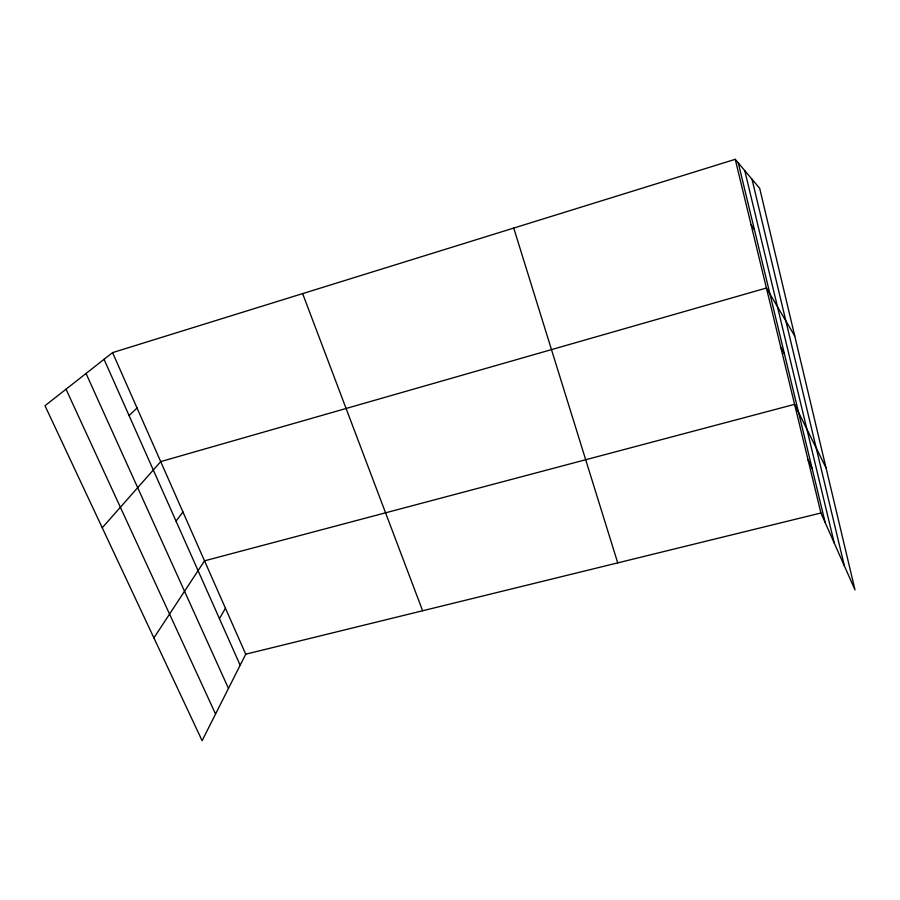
<?xml version="1.0" encoding="UTF-8"?>
<svg xmlns="http://www.w3.org/2000/svg" width="900" height="900" viewBox="0 0 900 900"><rect width="100%" height="100%" fill="white"/><g stroke="black" fill="none" stroke-linecap="round" stroke-linejoin="round"><path stroke-width="1.35" d="M820.924 513L245.734 654.188L202.106 740.689L45 405.731L112.579 352.609L735.232 159.311L759.712 188.37L855 589.883L820.924 513L735.232 159.311M219.442 618.671L225.439 608.22M153.9 637.92L204.514 560.835L794.587 404.336L826.054 467.899M176.04 521.111L182.947 511.988M102.24 527.783L160.706 461.61L766.418 288.022L794.745 335.993M129.082 415.586L137.036 408.004M751.106 224.854L754.414 229.703M780.75 347.175L784.496 354.206M807.975 459.574L812.104 468.45M66.026 389.205L215.561 714.015M86.04 373.478L228.465 688.421M104.051 359.325L240.165 665.235M112.579 352.609L245.734 654.188M302.636 293.614L422.629 610.774M513.731 228.071L617.726 562.882M738.281 162.922L825.221 522.697M744.75 170.595L834.289 543.173M752.006 179.224L844.391 565.942"/></g></svg>
